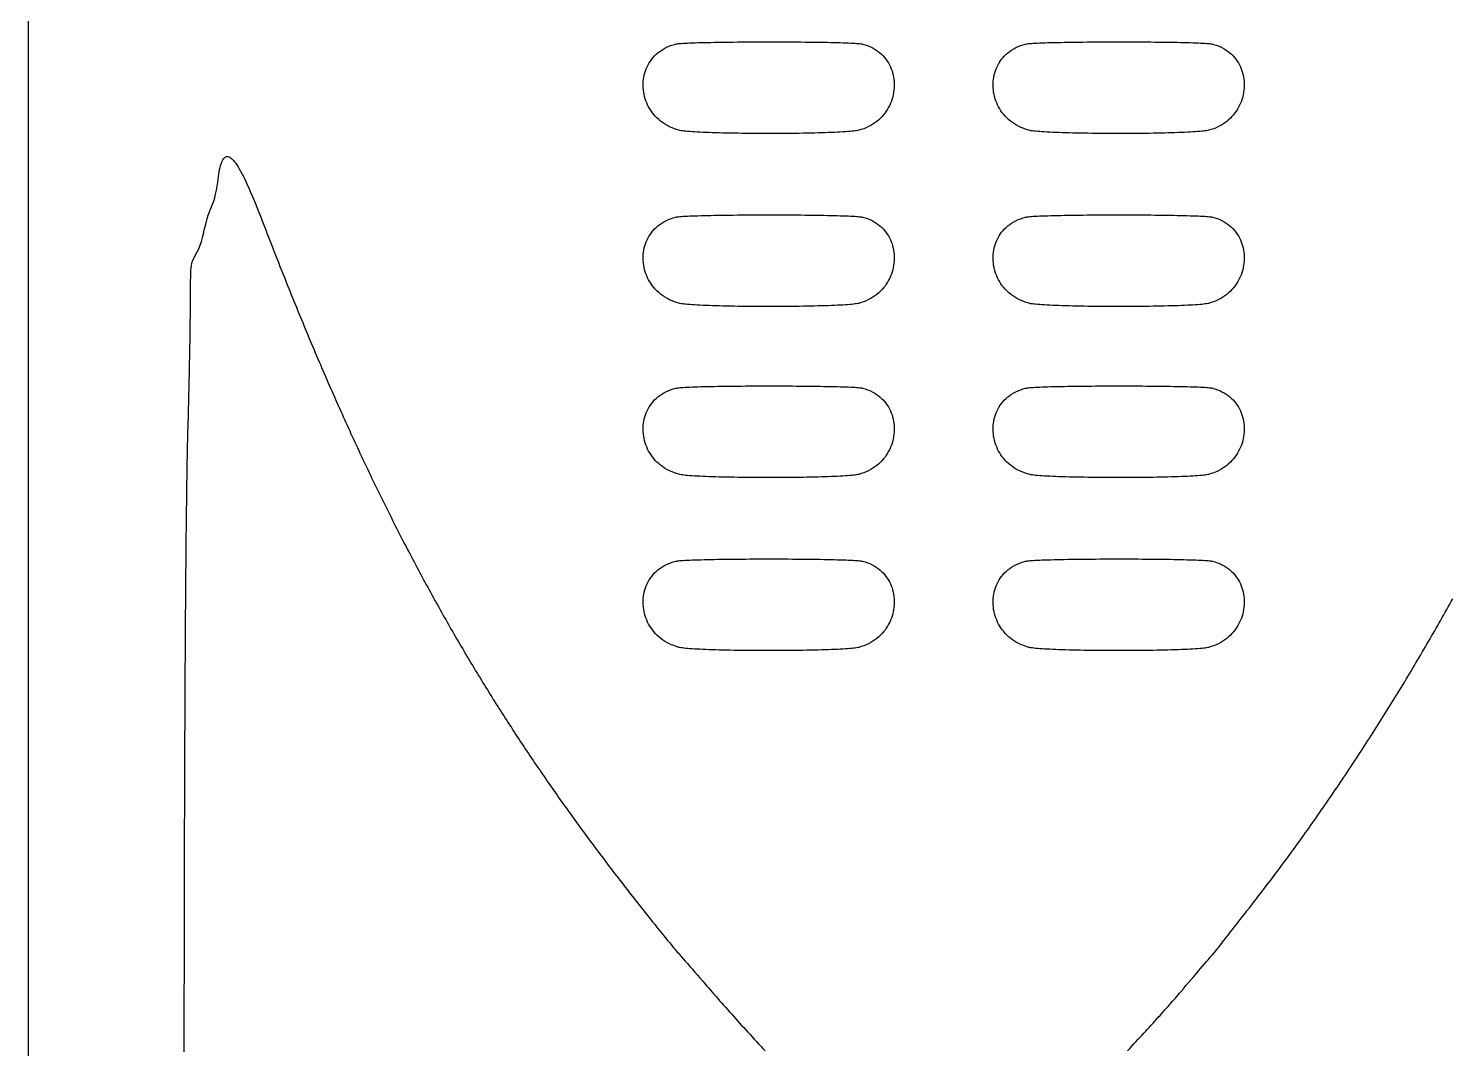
# Model space of a CAD drawing. Header units: millimetres. Extents: x 0 to 300, y 0 to 300.
# Drawn here: x 0 to 71.6, y 51.3 to 102.6 of the extents above; entities that cross this region are included whole.
import ezdxf

# ---------------------------------------------------------------- set-up
doc = ezdxf.new("R2010")
doc.units = ezdxf.units.MM
doc.layers.add('DIS_KONTUR', color=1, linetype='Continuous')
doc.layers.add('IC_DELIKLER', color=5, linetype='Continuous')

msp = doc.modelspace()

# ---------------------------------------------------------------- linework, layer by layer
at = {"layer": 'DIS_KONTUR'}
msp.add_lwpolyline([(0, 300), (300, 300), (300, 0), (0, 0)], close=True, dxfattribs=at)
at = {"layer": 'IC_DELIKLER'}
for points in [[(32.715, 97.457), (32.581, 97.497), (32.453, 97.542), (32.329, 97.592), (32.211, 97.648), (32.098, 97.708), (31.99, 97.773), (31.887, 97.843), (31.789, 97.916), (31.696, 97.994), (31.608, 98.075), (31.526, 98.16), (31.449, 98.248), (31.377, 98.339), (31.31, 98.433), (31.248, 98.53), (31.191, 98.629), (31.14, 98.73), (31.094, 98.833), (31.053, 98.938), (31.017, 99.044), (30.987, 99.151), (30.961, 99.259), (30.941, 99.368), (30.927, 99.478), (30.917, 99.588), (30.913, 99.698), (30.914, 99.807), (30.921, 99.917), (30.932, 100.025), (30.949, 100.133), (30.972, 100.24), (30.999, 100.345), (31.032, 100.449), (31.071, 100.551), (31.114, 100.651), (31.164, 100.749), (31.218, 100.844), (31.278, 100.937), (31.343, 101.026), (31.414, 101.113), (31.49, 101.196), (31.571, 101.275), (31.658, 101.351), (31.751, 101.422), (31.848, 101.49), (31.952, 101.552), (32.06, 101.61), (32.175, 101.663), (32.294, 101.711), (32.419, 101.753), (32.55, 101.79), (32.586, 101.797), (32.633, 101.804), (32.691, 101.811), (32.761, 101.817), (32.842, 101.824), (32.932, 101.83), (33.033, 101.835), (33.143, 101.841), (33.262, 101.846), (33.39, 101.851), (33.525, 101.856), (33.669, 101.861), (33.82, 101.865), (33.979, 101.869), (34.144, 101.873), (34.315, 101.877), (34.492, 101.88), (34.674, 101.884), (34.861, 101.887), (35.053, 101.889), (35.249, 101.892), (35.449, 101.894), (35.653, 101.896), (35.859, 101.898), (36.068, 101.899), (36.28, 101.9), (36.493, 101.901), (36.707, 101.902), (36.923, 101.903), (37.139, 101.903), (37.355, 101.903), (37.571, 101.903), (37.787, 101.902), (38.001, 101.902), (38.215, 101.901), (38.426, 101.899), (38.635, 101.898), (38.841, 101.896), (39.045, 101.894), (39.245, 101.892), (39.441, 101.89), (39.633, 101.887), (39.82, 101.884), (40.003, 101.881), (40.18, 101.878), (40.351, 101.874), (40.516, 101.871), (40.674, 101.866), (40.825, 101.862), (40.969, 101.858), (41.105, 101.853), (41.232, 101.848), (41.351, 101.842), (41.461, 101.837), (41.562, 101.831), (41.652, 101.825), (41.733, 101.819), (41.802, 101.812), (41.861, 101.805), (41.908, 101.798), (41.944, 101.791), (42.072, 101.755), (42.195, 101.713), (42.313, 101.666), (42.425, 101.613), (42.532, 101.555), (42.633, 101.492), (42.729, 101.425), (42.82, 101.353), (42.905, 101.277), (42.985, 101.197), (43.059, 101.114), (43.128, 101.027), (43.192, 100.937), (43.25, 100.843), (43.303, 100.748), (43.351, 100.649), (43.393, 100.548), (43.431, 100.446), (43.462, 100.341), (43.489, 100.235), (43.51, 100.127), (43.526, 100.019), (43.537, 99.909), (43.543, 99.799), (43.543, 99.689), (43.538, 99.578), (43.528, 99.468), (43.513, 99.357), (43.493, 99.248), (43.467, 99.139), (43.436, 99.031), (43.4, 98.925), (43.359, 98.82), (43.313, 98.716), (43.262, 98.615), (43.206, 98.516), (43.144, 98.419), (43.078, 98.325), (43.006, 98.234), (42.929, 98.146), (42.847, 98.062), (42.761, 97.981), (42.669, 97.904), (42.572, 97.831), (42.47, 97.762), (42.363, 97.698), (42.251, 97.639), (42.134, 97.584), (42.013, 97.535), (41.886, 97.492), (41.754, 97.454), (41.706, 97.443), (41.646, 97.433), (41.576, 97.423), (41.497, 97.413), (41.407, 97.404), (41.308, 97.395), (41.2, 97.386), (41.083, 97.378), (40.958, 97.37), (40.826, 97.362), (40.686, 97.355), (40.538, 97.349), (40.385, 97.342), (40.225, 97.336), (40.058, 97.331), (39.887, 97.325), (39.71, 97.321), (39.529, 97.316), (39.343, 97.312), (39.153, 97.308), (38.959, 97.305), (38.763, 97.302), (38.563, 97.3), (38.361, 97.297), (38.157, 97.296), (37.951, 97.294), (37.744, 97.293), (37.536, 97.292), (37.327, 97.292), (37.119, 97.292), (36.91, 97.293), (36.702, 97.293), (36.495, 97.295), (36.29, 97.296), (36.086, 97.298), (35.884, 97.3), (35.685, 97.303), (35.489, 97.306), (35.296, 97.31), (35.106, 97.313), (34.921, 97.318), (34.74, 97.322), (34.564, 97.327), (34.393, 97.333), (34.228, 97.338), (34.069, 97.344), (33.916, 97.351), (33.769, 97.358), (33.63, 97.365), (33.499, 97.372), (33.375, 97.38), (33.259, 97.389), (33.153, 97.397), (33.055, 97.406), (32.966, 97.416), (32.888, 97.426), (32.819, 97.436), (32.761, 97.446), (32.715, 97.457)], [(50.315, 97.457), (50.181, 97.497), (50.053, 97.542), (49.929, 97.592), (49.811, 97.648), (49.698, 97.708), (49.59, 97.773), (49.487, 97.843), (49.389, 97.916), (49.296, 97.994), (49.208, 98.075), (49.126, 98.16), (49.049, 98.248), (48.977, 98.339), (48.91, 98.433), (48.848, 98.53), (48.791, 98.629), (48.74, 98.73), (48.694, 98.833), (48.653, 98.938), (48.617, 99.044), (48.587, 99.151), (48.561, 99.259), (48.541, 99.368), (48.527, 99.478), (48.517, 99.588), (48.513, 99.698), (48.514, 99.807), (48.521, 99.917), (48.532, 100.025), (48.549, 100.133), (48.572, 100.24), (48.599, 100.345), (48.632, 100.449), (48.671, 100.551), (48.714, 100.651), (48.764, 100.749), (48.818, 100.844), (48.878, 100.937), (48.943, 101.026), (49.014, 101.113), (49.09, 101.196), (49.171, 101.275), (49.258, 101.351), (49.351, 101.422), (49.448, 101.49), (49.552, 101.552), (49.66, 101.61), (49.775, 101.663), (49.894, 101.711), (50.019, 101.753), (50.15, 101.79), (50.186, 101.797), (50.233, 101.804), (50.291, 101.811), (50.361, 101.817), (50.442, 101.824), (50.532, 101.83), (50.633, 101.835), (50.743, 101.841), (50.862, 101.846), (50.99, 101.851), (51.125, 101.856), (51.269, 101.861), (51.42, 101.865), (51.579, 101.869), (51.744, 101.873), (51.915, 101.877), (52.092, 101.88), (52.274, 101.884), (52.461, 101.887), (52.653, 101.889), (52.849, 101.892), (53.049, 101.894), (53.253, 101.896), (53.459, 101.898), (53.668, 101.899), (53.88, 101.9), (54.093, 101.901), (54.307, 101.902), (54.523, 101.903), (54.739, 101.903), (54.955, 101.903), (55.171, 101.903), (55.387, 101.902), (55.601, 101.902), (55.815, 101.901), (56.026, 101.899), (56.235, 101.898), (56.441, 101.896), (56.645, 101.894), (56.845, 101.892), (57.041, 101.89), (57.233, 101.887), (57.42, 101.884), (57.603, 101.881), (57.78, 101.878), (57.951, 101.874), (58.116, 101.871), (58.274, 101.866), (58.425, 101.862), (58.569, 101.858), (58.705, 101.853), (58.832, 101.848), (58.951, 101.842), (59.061, 101.837), (59.162, 101.831), (59.252, 101.825), (59.333, 101.819), (59.402, 101.812), (59.461, 101.805), (59.508, 101.798), (59.544, 101.791), (59.672, 101.755), (59.795, 101.713), (59.913, 101.666), (60.025, 101.613), (60.132, 101.555), (60.233, 101.492), (60.329, 101.425), (60.42, 101.353), (60.505, 101.277), (60.585, 101.197), (60.659, 101.114), (60.728, 101.027), (60.792, 100.937), (60.85, 100.843), (60.903, 100.748), (60.951, 100.649), (60.993, 100.548), (61.031, 100.446), (61.062, 100.341), (61.089, 100.235), (61.11, 100.127), (61.126, 100.019), (61.137, 99.909), (61.143, 99.799), (61.143, 99.689), (61.138, 99.578), (61.128, 99.468), (61.113, 99.357), (61.093, 99.248), (61.067, 99.139), (61.036, 99.031), (61, 98.925), (60.959, 98.82), (60.913, 98.716), (60.862, 98.615), (60.806, 98.516), (60.744, 98.419), (60.678, 98.325), (60.606, 98.234), (60.529, 98.146), (60.447, 98.062), (60.361, 97.981), (60.269, 97.904), (60.172, 97.831), (60.07, 97.762), (59.963, 97.698), (59.851, 97.639), (59.734, 97.584), (59.613, 97.535), (59.486, 97.492), (59.354, 97.454), (59.306, 97.443), (59.246, 97.433), (59.176, 97.423), (59.097, 97.413), (59.007, 97.404), (58.908, 97.395), (58.8, 97.386), (58.683, 97.378), (58.558, 97.37), (58.426, 97.362), (58.286, 97.355), (58.138, 97.349), (57.985, 97.342), (57.825, 97.336), (57.658, 97.331), (57.487, 97.325), (57.31, 97.321), (57.129, 97.316), (56.943, 97.312), (56.753, 97.308), (56.559, 97.305), (56.363, 97.302), (56.163, 97.3), (55.961, 97.297), (55.757, 97.296), (55.551, 97.294), (55.344, 97.293), (55.136, 97.292), (54.927, 97.292), (54.719, 97.292), (54.51, 97.293), (54.302, 97.293), (54.095, 97.295), (53.89, 97.296), (53.686, 97.298), (53.484, 97.3), (53.285, 97.303), (53.089, 97.306), (52.896, 97.31), (52.706, 97.313), (52.521, 97.318), (52.34, 97.322), (52.164, 97.327), (51.993, 97.333), (51.828, 97.338), (51.669, 97.344), (51.516, 97.351), (51.369, 97.358), (51.23, 97.365), (51.099, 97.372), (50.975, 97.38), (50.859, 97.389), (50.753, 97.397), (50.655, 97.406), (50.566, 97.416), (50.488, 97.426), (50.419, 97.436), (50.361, 97.446), (50.315, 97.457)], [(32.715, 88.757), (32.581, 88.797), (32.453, 88.842), (32.329, 88.892), (32.211, 88.948), (32.098, 89.008), (31.99, 89.073), (31.887, 89.143), (31.789, 89.216), (31.696, 89.294), (31.608, 89.375), (31.526, 89.46), (31.449, 89.548), (31.377, 89.639), (31.31, 89.733), (31.248, 89.83), (31.191, 89.929), (31.14, 90.03), (31.094, 90.133), (31.053, 90.238), (31.017, 90.344), (30.987, 90.451), (30.961, 90.559), (30.941, 90.668), (30.927, 90.778), (30.917, 90.888), (30.913, 90.998), (30.914, 91.107), (30.921, 91.217), (30.932, 91.325), (30.949, 91.433), (30.972, 91.54), (30.999, 91.645), (31.032, 91.749), (31.071, 91.851), (31.114, 91.951), (31.164, 92.049), (31.218, 92.144), (31.278, 92.237), (31.343, 92.326), (31.414, 92.413), (31.49, 92.496), (31.571, 92.575), (31.658, 92.651), (31.751, 92.722), (31.848, 92.79), (31.952, 92.852), (32.06, 92.91), (32.175, 92.963), (32.294, 93.011), (32.419, 93.053), (32.55, 93.09), (32.586, 93.097), (32.633, 93.104), (32.691, 93.111), (32.761, 93.117), (32.842, 93.124), (32.932, 93.13), (33.033, 93.135), (33.143, 93.141), (33.262, 93.146), (33.39, 93.151), (33.525, 93.156), (33.669, 93.161), (33.82, 93.165), (33.979, 93.169), (34.144, 93.173), (34.315, 93.177), (34.492, 93.18), (34.674, 93.184), (34.861, 93.187), (35.053, 93.189), (35.249, 93.192), (35.449, 93.194), (35.653, 93.196), (35.859, 93.198), (36.068, 93.199), (36.28, 93.2), (36.493, 93.201), (36.707, 93.202), (36.923, 93.203), (37.139, 93.203), (37.355, 93.203), (37.571, 93.203), (37.787, 93.202), (38.001, 93.202), (38.215, 93.201), (38.426, 93.199), (38.635, 93.198), (38.841, 93.196), (39.045, 93.194), (39.245, 93.192), (39.441, 93.19), (39.633, 93.187), (39.82, 93.184), (40.003, 93.181), (40.18, 93.178), (40.351, 93.174), (40.516, 93.171), (40.674, 93.166), (40.825, 93.162), (40.969, 93.158), (41.105, 93.153), (41.232, 93.148), (41.351, 93.142), (41.461, 93.137), (41.562, 93.131), (41.652, 93.125), (41.733, 93.119), (41.802, 93.112), (41.861, 93.105), (41.908, 93.098), (41.944, 93.091), (42.072, 93.055), (42.195, 93.013), (42.313, 92.966), (42.425, 92.913), (42.532, 92.855), (42.633, 92.792), (42.729, 92.725), (42.82, 92.653), (42.905, 92.577), (42.985, 92.497), (43.059, 92.414), (43.128, 92.327), (43.192, 92.237), (43.25, 92.143), (43.303, 92.048), (43.351, 91.949), (43.393, 91.848), (43.431, 91.746), (43.462, 91.641), (43.489, 91.535), (43.51, 91.427), (43.526, 91.319), (43.537, 91.209), (43.543, 91.099), (43.543, 90.989), (43.538, 90.878), (43.528, 90.768), (43.513, 90.657), (43.493, 90.548), (43.467, 90.439), (43.436, 90.331), (43.4, 90.225), (43.359, 90.12), (43.313, 90.016), (43.262, 89.915), (43.206, 89.816), (43.144, 89.719), (43.078, 89.625), (43.006, 89.534), (42.929, 89.446), (42.847, 89.362), (42.761, 89.281), (42.669, 89.204), (42.572, 89.131), (42.47, 89.062), (42.363, 88.998), (42.251, 88.939), (42.134, 88.884), (42.013, 88.835), (41.886, 88.792), (41.754, 88.754), (41.706, 88.743), (41.646, 88.733), (41.576, 88.723), (41.497, 88.713), (41.407, 88.704), (41.308, 88.695), (41.2, 88.686), (41.083, 88.678), (40.958, 88.67), (40.826, 88.662), (40.686, 88.655), (40.538, 88.649), (40.385, 88.642), (40.225, 88.636), (40.058, 88.631), (39.887, 88.625), (39.71, 88.621), (39.529, 88.616), (39.343, 88.612), (39.153, 88.608), (38.959, 88.605), (38.763, 88.602), (38.563, 88.6), (38.361, 88.597), (38.157, 88.596), (37.951, 88.594), (37.744, 88.593), (37.536, 88.592), (37.327, 88.592), (37.119, 88.592), (36.91, 88.593), (36.702, 88.593), (36.495, 88.595), (36.29, 88.596), (36.086, 88.598), (35.884, 88.6), (35.685, 88.603), (35.489, 88.606), (35.296, 88.61), (35.106, 88.613), (34.921, 88.618), (34.74, 88.622), (34.564, 88.627), (34.393, 88.633), (34.228, 88.638), (34.069, 88.644), (33.916, 88.651), (33.769, 88.658), (33.63, 88.665), (33.499, 88.672), (33.375, 88.68), (33.259, 88.689), (33.153, 88.697), (33.055, 88.706), (32.966, 88.716), (32.888, 88.726), (32.819, 88.736), (32.761, 88.746), (32.715, 88.757)], [(50.315, 88.757), (50.181, 88.797), (50.053, 88.842), (49.929, 88.892), (49.811, 88.948), (49.698, 89.008), (49.59, 89.073), (49.487, 89.143), (49.389, 89.216), (49.296, 89.294), (49.208, 89.375), (49.126, 89.46), (49.049, 89.548), (48.977, 89.639), (48.91, 89.733), (48.848, 89.83), (48.791, 89.929), (48.74, 90.03), (48.694, 90.133), (48.653, 90.238), (48.617, 90.344), (48.587, 90.451), (48.561, 90.559), (48.541, 90.668), (48.527, 90.778), (48.517, 90.888), (48.513, 90.998), (48.514, 91.107), (48.521, 91.217), (48.532, 91.325), (48.549, 91.433), (48.572, 91.54), (48.599, 91.645), (48.632, 91.749), (48.671, 91.851), (48.714, 91.951), (48.764, 92.049), (48.818, 92.144), (48.878, 92.237), (48.943, 92.326), (49.014, 92.413), (49.09, 92.496), (49.171, 92.575), (49.258, 92.651), (49.351, 92.722), (49.448, 92.79), (49.552, 92.852), (49.66, 92.91), (49.775, 92.963), (49.894, 93.011), (50.019, 93.053), (50.15, 93.09), (50.186, 93.097), (50.233, 93.104), (50.291, 93.111), (50.361, 93.117), (50.442, 93.124), (50.532, 93.13), (50.633, 93.135), (50.743, 93.141), (50.862, 93.146), (50.99, 93.151), (51.125, 93.156), (51.269, 93.161), (51.42, 93.165), (51.579, 93.169), (51.744, 93.173), (51.915, 93.177), (52.092, 93.18), (52.274, 93.184), (52.461, 93.187), (52.653, 93.189), (52.849, 93.192), (53.049, 93.194), (53.253, 93.196), (53.459, 93.198), (53.668, 93.199), (53.88, 93.2), (54.093, 93.201), (54.307, 93.202), (54.523, 93.203), (54.739, 93.203), (54.955, 93.203), (55.171, 93.203), (55.387, 93.202), (55.601, 93.202), (55.815, 93.201), (56.026, 93.199), (56.235, 93.198), (56.441, 93.196), (56.645, 93.194), (56.845, 93.192), (57.041, 93.19), (57.233, 93.187), (57.42, 93.184), (57.603, 93.181), (57.78, 93.178), (57.951, 93.174), (58.116, 93.171), (58.274, 93.166), (58.425, 93.162), (58.569, 93.158), (58.705, 93.153), (58.832, 93.148), (58.951, 93.142), (59.061, 93.137), (59.162, 93.131), (59.252, 93.125), (59.333, 93.119), (59.402, 93.112), (59.461, 93.105), (59.508, 93.098), (59.544, 93.091), (59.672, 93.055), (59.795, 93.013), (59.913, 92.966), (60.025, 92.913), (60.132, 92.855), (60.233, 92.792), (60.329, 92.725), (60.42, 92.653), (60.505, 92.577), (60.585, 92.497), (60.659, 92.414), (60.728, 92.327), (60.792, 92.237), (60.85, 92.143), (60.903, 92.048), (60.951, 91.949), (60.993, 91.848), (61.031, 91.746), (61.062, 91.641), (61.089, 91.535), (61.11, 91.427), (61.126, 91.319), (61.137, 91.209), (61.143, 91.099), (61.143, 90.989), (61.138, 90.878), (61.128, 90.768), (61.113, 90.657), (61.093, 90.548), (61.067, 90.439), (61.036, 90.331), (61, 90.225), (60.959, 90.12), (60.913, 90.016), (60.862, 89.915), (60.806, 89.816), (60.744, 89.719), (60.678, 89.625), (60.606, 89.534), (60.529, 89.446), (60.447, 89.362), (60.361, 89.281), (60.269, 89.204), (60.172, 89.131), (60.07, 89.062), (59.963, 88.998), (59.851, 88.939), (59.734, 88.884), (59.613, 88.835), (59.486, 88.792), (59.354, 88.754), (59.306, 88.743), (59.246, 88.733), (59.176, 88.723), (59.097, 88.713), (59.007, 88.704), (58.908, 88.695), (58.8, 88.686), (58.683, 88.678), (58.558, 88.67), (58.426, 88.662), (58.286, 88.655), (58.138, 88.649), (57.985, 88.642), (57.825, 88.636), (57.658, 88.631), (57.487, 88.625), (57.31, 88.621), (57.129, 88.616), (56.943, 88.612), (56.753, 88.608), (56.559, 88.605), (56.363, 88.602), (56.163, 88.6), (55.961, 88.597), (55.757, 88.596), (55.551, 88.594), (55.344, 88.593), (55.136, 88.592), (54.927, 88.592), (54.719, 88.592), (54.51, 88.593), (54.302, 88.593), (54.095, 88.595), (53.89, 88.596), (53.686, 88.598), (53.484, 88.6), (53.285, 88.603), (53.089, 88.606), (52.896, 88.61), (52.706, 88.613), (52.521, 88.618), (52.34, 88.622), (52.164, 88.627), (51.993, 88.633), (51.828, 88.638), (51.669, 88.644), (51.516, 88.651), (51.369, 88.658), (51.23, 88.665), (51.099, 88.672), (50.975, 88.68), (50.859, 88.689), (50.753, 88.697), (50.655, 88.706), (50.566, 88.716), (50.488, 88.726), (50.419, 88.736), (50.361, 88.746), (50.315, 88.757)], [(32.715, 80.157), (32.581, 80.197), (32.453, 80.242), (32.329, 80.292), (32.211, 80.348), (32.098, 80.408), (31.99, 80.473), (31.887, 80.543), (31.789, 80.616), (31.696, 80.694), (31.608, 80.775), (31.526, 80.86), (31.449, 80.948), (31.377, 81.039), (31.31, 81.133), (31.248, 81.23), (31.191, 81.329), (31.14, 81.43), (31.094, 81.533), (31.053, 81.638), (31.017, 81.744), (30.987, 81.851), (30.961, 81.959), (30.941, 82.068), (30.927, 82.178), (30.917, 82.288), (30.913, 82.398), (30.914, 82.507), (30.921, 82.617), (30.932, 82.725), (30.949, 82.833), (30.972, 82.94), (30.999, 83.045), (31.032, 83.149), (31.071, 83.251), (31.114, 83.351), (31.164, 83.449), (31.218, 83.544), (31.278, 83.637), (31.343, 83.726), (31.414, 83.813), (31.49, 83.896), (31.571, 83.975), (31.658, 84.051), (31.751, 84.122), (31.848, 84.19), (31.952, 84.252), (32.06, 84.31), (32.175, 84.363), (32.294, 84.411), (32.419, 84.453), (32.55, 84.49), (32.586, 84.497), (32.633, 84.504), (32.691, 84.511), (32.761, 84.517), (32.842, 84.524), (32.932, 84.53), (33.033, 84.535), (33.143, 84.541), (33.262, 84.546), (33.39, 84.551), (33.525, 84.556), (33.669, 84.561), (33.82, 84.565), (33.979, 84.569), (34.144, 84.573), (34.315, 84.577), (34.492, 84.58), (34.674, 84.584), (34.861, 84.587), (35.053, 84.589), (35.249, 84.592), (35.449, 84.594), (35.653, 84.596), (35.859, 84.598), (36.068, 84.599), (36.28, 84.6), (36.493, 84.601), (36.707, 84.602), (36.923, 84.603), (37.139, 84.603), (37.355, 84.603), (37.571, 84.603), (37.787, 84.602), (38.001, 84.602), (38.215, 84.601), (38.426, 84.599), (38.635, 84.598), (38.841, 84.596), (39.045, 84.594), (39.245, 84.592), (39.441, 84.59), (39.633, 84.587), (39.82, 84.584), (40.003, 84.581), (40.18, 84.578), (40.351, 84.574), (40.516, 84.571), (40.674, 84.566), (40.825, 84.562), (40.969, 84.558), (41.105, 84.553), (41.232, 84.548), (41.351, 84.542), (41.461, 84.537), (41.562, 84.531), (41.652, 84.525), (41.733, 84.519), (41.802, 84.512), (41.861, 84.505), (41.908, 84.498), (41.944, 84.491), (42.072, 84.455), (42.195, 84.413), (42.313, 84.366), (42.425, 84.313), (42.532, 84.255), (42.633, 84.192), (42.729, 84.125), (42.82, 84.053), (42.905, 83.977), (42.985, 83.897), (43.059, 83.814), (43.128, 83.727), (43.192, 83.637), (43.25, 83.543), (43.303, 83.448), (43.351, 83.349), (43.393, 83.248), (43.431, 83.146), (43.462, 83.041), (43.489, 82.935), (43.51, 82.827), (43.526, 82.719), (43.537, 82.609), (43.543, 82.499), (43.543, 82.389), (43.538, 82.278), (43.528, 82.168), (43.513, 82.057), (43.493, 81.948), (43.467, 81.839), (43.436, 81.731), (43.4, 81.625), (43.359, 81.52), (43.313, 81.416), (43.262, 81.315), (43.206, 81.216), (43.144, 81.119), (43.078, 81.025), (43.006, 80.934), (42.929, 80.846), (42.847, 80.762), (42.761, 80.681), (42.669, 80.604), (42.572, 80.531), (42.47, 80.462), (42.363, 80.398), (42.251, 80.339), (42.134, 80.284), (42.013, 80.235), (41.886, 80.192), (41.754, 80.154), (41.706, 80.143), (41.646, 80.133), (41.576, 80.123), (41.497, 80.113), (41.407, 80.104), (41.308, 80.095), (41.2, 80.086), (41.083, 80.078), (40.958, 80.07), (40.826, 80.062), (40.686, 80.055), (40.538, 80.049), (40.385, 80.042), (40.225, 80.036), (40.058, 80.031), (39.887, 80.025), (39.71, 80.021), (39.529, 80.016), (39.343, 80.012), (39.153, 80.008), (38.959, 80.005), (38.763, 80.002), (38.563, 80), (38.361, 79.997), (38.157, 79.996), (37.951, 79.994), (37.744, 79.993), (37.536, 79.992), (37.327, 79.992), (37.119, 79.992), (36.91, 79.993), (36.702, 79.993), (36.495, 79.995), (36.29, 79.996), (36.086, 79.998), (35.884, 80), (35.685, 80.003), (35.489, 80.006), (35.296, 80.01), (35.106, 80.013), (34.921, 80.018), (34.74, 80.022), (34.564, 80.027), (34.393, 80.033), (34.228, 80.038), (34.069, 80.044), (33.916, 80.051), (33.769, 80.058), (33.63, 80.065), (33.499, 80.072), (33.375, 80.08), (33.259, 80.089), (33.153, 80.097), (33.055, 80.106), (32.966, 80.116), (32.888, 80.126), (32.819, 80.136), (32.761, 80.146), (32.715, 80.157)], [(50.315, 80.157), (50.181, 80.197), (50.053, 80.242), (49.929, 80.292), (49.811, 80.348), (49.698, 80.408), (49.59, 80.473), (49.487, 80.543), (49.389, 80.616), (49.296, 80.694), (49.208, 80.775), (49.126, 80.86), (49.049, 80.948), (48.977, 81.039), (48.91, 81.133), (48.848, 81.23), (48.791, 81.329), (48.74, 81.43), (48.694, 81.533), (48.653, 81.638), (48.617, 81.744), (48.587, 81.851), (48.561, 81.959), (48.541, 82.068), (48.527, 82.178), (48.517, 82.288), (48.513, 82.398), (48.514, 82.507), (48.521, 82.617), (48.532, 82.725), (48.549, 82.833), (48.572, 82.94), (48.599, 83.045), (48.632, 83.149), (48.671, 83.251), (48.714, 83.351), (48.764, 83.449), (48.818, 83.544), (48.878, 83.637), (48.943, 83.726), (49.014, 83.813), (49.09, 83.896), (49.171, 83.975), (49.258, 84.051), (49.351, 84.122), (49.448, 84.19), (49.552, 84.252), (49.66, 84.31), (49.775, 84.363), (49.894, 84.411), (50.019, 84.453), (50.15, 84.49), (50.186, 84.497), (50.233, 84.504), (50.291, 84.511), (50.361, 84.517), (50.442, 84.524), (50.532, 84.53), (50.633, 84.535), (50.743, 84.541), (50.862, 84.546), (50.99, 84.551), (51.125, 84.556), (51.269, 84.561), (51.42, 84.565), (51.579, 84.569), (51.744, 84.573), (51.915, 84.577), (52.092, 84.58), (52.274, 84.584), (52.461, 84.587), (52.653, 84.589), (52.849, 84.592), (53.049, 84.594), (53.253, 84.596), (53.459, 84.598), (53.668, 84.599), (53.88, 84.6), (54.093, 84.601), (54.307, 84.602), (54.523, 84.603), (54.739, 84.603), (54.955, 84.603), (55.171, 84.603), (55.387, 84.602), (55.601, 84.602), (55.815, 84.601), (56.026, 84.599), (56.235, 84.598), (56.441, 84.596), (56.645, 84.594), (56.845, 84.592), (57.041, 84.59), (57.233, 84.587), (57.42, 84.584), (57.603, 84.581), (57.78, 84.578), (57.951, 84.574), (58.116, 84.571), (58.274, 84.566), (58.425, 84.562), (58.569, 84.558), (58.705, 84.553), (58.832, 84.548), (58.951, 84.542), (59.061, 84.537), (59.162, 84.531), (59.252, 84.525), (59.333, 84.519), (59.402, 84.512), (59.461, 84.505), (59.508, 84.498), (59.544, 84.491), (59.672, 84.455), (59.795, 84.413), (59.913, 84.366), (60.025, 84.313), (60.132, 84.255), (60.233, 84.192), (60.329, 84.125), (60.42, 84.053), (60.505, 83.977), (60.585, 83.897), (60.659, 83.814), (60.728, 83.727), (60.792, 83.637), (60.85, 83.543), (60.903, 83.448), (60.951, 83.349), (60.993, 83.248), (61.031, 83.146), (61.062, 83.041), (61.089, 82.935), (61.11, 82.827), (61.126, 82.719), (61.137, 82.609), (61.143, 82.499), (61.143, 82.389), (61.138, 82.278), (61.128, 82.168), (61.113, 82.057), (61.093, 81.948), (61.067, 81.839), (61.036, 81.731), (61, 81.625), (60.959, 81.52), (60.913, 81.416), (60.862, 81.315), (60.806, 81.216), (60.744, 81.119), (60.678, 81.025), (60.606, 80.934), (60.529, 80.846), (60.447, 80.762), (60.361, 80.681), (60.269, 80.604), (60.172, 80.531), (60.07, 80.462), (59.963, 80.398), (59.851, 80.339), (59.734, 80.284), (59.613, 80.235), (59.486, 80.192), (59.354, 80.154), (59.306, 80.143), (59.246, 80.133), (59.176, 80.123), (59.097, 80.113), (59.007, 80.104), (58.908, 80.095), (58.8, 80.086), (58.683, 80.078), (58.558, 80.07), (58.426, 80.062), (58.286, 80.055), (58.138, 80.049), (57.985, 80.042), (57.825, 80.036), (57.658, 80.031), (57.487, 80.025), (57.31, 80.021), (57.129, 80.016), (56.943, 80.012), (56.753, 80.008), (56.559, 80.005), (56.363, 80.002), (56.163, 80), (55.961, 79.997), (55.757, 79.996), (55.551, 79.994), (55.344, 79.993), (55.136, 79.992), (54.927, 79.992), (54.719, 79.992), (54.51, 79.993), (54.302, 79.993), (54.095, 79.995), (53.89, 79.996), (53.686, 79.998), (53.484, 80), (53.285, 80.003), (53.089, 80.006), (52.896, 80.01), (52.706, 80.013), (52.521, 80.018), (52.34, 80.022), (52.164, 80.027), (51.993, 80.033), (51.828, 80.038), (51.669, 80.044), (51.516, 80.051), (51.369, 80.058), (51.23, 80.065), (51.099, 80.072), (50.975, 80.08), (50.859, 80.089), (50.753, 80.097), (50.655, 80.106), (50.566, 80.116), (50.488, 80.126), (50.419, 80.136), (50.361, 80.146), (50.315, 80.157)], [(32.715, 71.457), (32.581, 71.497), (32.453, 71.542), (32.329, 71.592), (32.211, 71.648), (32.098, 71.708), (31.99, 71.773), (31.887, 71.843), (31.789, 71.916), (31.696, 71.994), (31.608, 72.075), (31.526, 72.16), (31.449, 72.248), (31.377, 72.339), (31.31, 72.433), (31.248, 72.53), (31.191, 72.629), (31.14, 72.73), (31.094, 72.833), (31.053, 72.938), (31.017, 73.044), (30.987, 73.151), (30.961, 73.259), (30.941, 73.368), (30.927, 73.478), (30.917, 73.588), (30.913, 73.698), (30.914, 73.807), (30.921, 73.917), (30.932, 74.025), (30.949, 74.133), (30.972, 74.24), (30.999, 74.345), (31.032, 74.449), (31.071, 74.551), (31.114, 74.651), (31.164, 74.749), (31.218, 74.844), (31.278, 74.937), (31.343, 75.026), (31.414, 75.113), (31.49, 75.196), (31.571, 75.275), (31.658, 75.351), (31.751, 75.422), (31.848, 75.49), (31.952, 75.552), (32.06, 75.61), (32.175, 75.663), (32.294, 75.711), (32.419, 75.753), (32.55, 75.79), (32.586, 75.797), (32.633, 75.804), (32.691, 75.811), (32.761, 75.817), (32.842, 75.824), (32.932, 75.83), (33.033, 75.835), (33.143, 75.841), (33.262, 75.846), (33.39, 75.851), (33.525, 75.856), (33.669, 75.861), (33.82, 75.865), (33.979, 75.869), (34.144, 75.873), (34.315, 75.877), (34.492, 75.88), (34.674, 75.884), (34.861, 75.887), (35.053, 75.889), (35.249, 75.892), (35.449, 75.894), (35.653, 75.896), (35.859, 75.898), (36.068, 75.899), (36.28, 75.9), (36.493, 75.901), (36.707, 75.902), (36.923, 75.903), (37.139, 75.903), (37.355, 75.903), (37.571, 75.903), (37.787, 75.902), (38.001, 75.902), (38.215, 75.901), (38.426, 75.899), (38.635, 75.898), (38.841, 75.896), (39.045, 75.894), (39.245, 75.892), (39.441, 75.89), (39.633, 75.887), (39.82, 75.884), (40.003, 75.881), (40.18, 75.878), (40.351, 75.874), (40.516, 75.871), (40.674, 75.866), (40.825, 75.862), (40.969, 75.858), (41.105, 75.853), (41.232, 75.848), (41.351, 75.842), (41.461, 75.837), (41.562, 75.831), (41.652, 75.825), (41.733, 75.819), (41.802, 75.812), (41.861, 75.805), (41.908, 75.798), (41.944, 75.791), (42.072, 75.755), (42.195, 75.713), (42.313, 75.666), (42.425, 75.613), (42.532, 75.555), (42.633, 75.492), (42.729, 75.425), (42.82, 75.353), (42.905, 75.277), (42.985, 75.197), (43.059, 75.114), (43.128, 75.027), (43.192, 74.937), (43.25, 74.843), (43.303, 74.748), (43.351, 74.649), (43.393, 74.548), (43.431, 74.446), (43.462, 74.341), (43.489, 74.235), (43.51, 74.127), (43.526, 74.019), (43.537, 73.909), (43.543, 73.799), (43.543, 73.689), (43.538, 73.578), (43.528, 73.468), (43.513, 73.357), (43.493, 73.248), (43.467, 73.139), (43.436, 73.031), (43.4, 72.925), (43.359, 72.82), (43.313, 72.716), (43.262, 72.615), (43.206, 72.516), (43.144, 72.419), (43.078, 72.325), (43.006, 72.234), (42.929, 72.146), (42.847, 72.062), (42.761, 71.981), (42.669, 71.904), (42.572, 71.831), (42.47, 71.762), (42.363, 71.698), (42.251, 71.639), (42.134, 71.584), (42.013, 71.535), (41.886, 71.492), (41.754, 71.454), (41.706, 71.443), (41.646, 71.433), (41.576, 71.423), (41.497, 71.413), (41.407, 71.404), (41.308, 71.395), (41.2, 71.386), (41.083, 71.378), (40.958, 71.37), (40.826, 71.362), (40.686, 71.355), (40.538, 71.349), (40.385, 71.342), (40.225, 71.336), (40.058, 71.331), (39.887, 71.325), (39.71, 71.321), (39.529, 71.316), (39.343, 71.312), (39.153, 71.308), (38.959, 71.305), (38.763, 71.302), (38.563, 71.3), (38.361, 71.297), (38.157, 71.296), (37.951, 71.294), (37.744, 71.293), (37.536, 71.292), (37.327, 71.292), (37.119, 71.292), (36.91, 71.293), (36.702, 71.293), (36.495, 71.295), (36.29, 71.296), (36.086, 71.298), (35.884, 71.3), (35.685, 71.303), (35.489, 71.306), (35.296, 71.31), (35.106, 71.313), (34.921, 71.318), (34.74, 71.322), (34.564, 71.327), (34.393, 71.333), (34.228, 71.338), (34.069, 71.344), (33.916, 71.351), (33.769, 71.358), (33.63, 71.365), (33.499, 71.372), (33.375, 71.38), (33.259, 71.389), (33.153, 71.397), (33.055, 71.406), (32.966, 71.416), (32.888, 71.426), (32.819, 71.436), (32.761, 71.446), (32.715, 71.457)], [(50.315, 71.457), (50.181, 71.497), (50.053, 71.542), (49.929, 71.592), (49.811, 71.648), (49.698, 71.708), (49.59, 71.773), (49.487, 71.843), (49.389, 71.916), (49.296, 71.994), (49.208, 72.075), (49.126, 72.16), (49.049, 72.248), (48.977, 72.339), (48.91, 72.433), (48.848, 72.53), (48.791, 72.629), (48.74, 72.73), (48.694, 72.833), (48.653, 72.938), (48.617, 73.044), (48.587, 73.151), (48.561, 73.259), (48.541, 73.368), (48.527, 73.478), (48.517, 73.588), (48.513, 73.698), (48.514, 73.807), (48.521, 73.917), (48.532, 74.025), (48.549, 74.133), (48.572, 74.24), (48.599, 74.345), (48.632, 74.449), (48.671, 74.551), (48.714, 74.651), (48.764, 74.749), (48.818, 74.844), (48.878, 74.937), (48.943, 75.026), (49.014, 75.113), (49.09, 75.196), (49.171, 75.275), (49.258, 75.351), (49.351, 75.422), (49.448, 75.49), (49.552, 75.552), (49.66, 75.61), (49.775, 75.663), (49.894, 75.711), (50.019, 75.753), (50.15, 75.79), (50.186, 75.797), (50.233, 75.804), (50.291, 75.811), (50.361, 75.817), (50.442, 75.824), (50.532, 75.83), (50.633, 75.835), (50.743, 75.841), (50.862, 75.846), (50.99, 75.851), (51.125, 75.856), (51.269, 75.861), (51.42, 75.865), (51.579, 75.869), (51.744, 75.873), (51.915, 75.877), (52.092, 75.88), (52.274, 75.884), (52.461, 75.887), (52.653, 75.889), (52.849, 75.892), (53.049, 75.894), (53.253, 75.896), (53.459, 75.898), (53.668, 75.899), (53.88, 75.9), (54.093, 75.901), (54.307, 75.902), (54.523, 75.903), (54.739, 75.903), (54.955, 75.903), (55.171, 75.903), (55.387, 75.902), (55.601, 75.902), (55.815, 75.901), (56.026, 75.899), (56.235, 75.898), (56.441, 75.896), (56.645, 75.894), (56.845, 75.892), (57.041, 75.89), (57.233, 75.887), (57.42, 75.884), (57.603, 75.881), (57.78, 75.878), (57.951, 75.874), (58.116, 75.871), (58.274, 75.866), (58.425, 75.862), (58.569, 75.858), (58.705, 75.853), (58.832, 75.848), (58.951, 75.842), (59.061, 75.837), (59.162, 75.831), (59.252, 75.825), (59.333, 75.819), (59.402, 75.812), (59.461, 75.805), (59.508, 75.798), (59.544, 75.791), (59.672, 75.755), (59.795, 75.713), (59.913, 75.666), (60.025, 75.613), (60.132, 75.555), (60.233, 75.492), (60.329, 75.425), (60.42, 75.353), (60.505, 75.277), (60.585, 75.197), (60.659, 75.114), (60.728, 75.027), (60.792, 74.937), (60.85, 74.843), (60.903, 74.748), (60.951, 74.649), (60.993, 74.548), (61.031, 74.446), (61.062, 74.341), (61.089, 74.235), (61.11, 74.127), (61.126, 74.019), (61.137, 73.909), (61.143, 73.799), (61.143, 73.689), (61.138, 73.578), (61.128, 73.468), (61.113, 73.357), (61.093, 73.248), (61.067, 73.139), (61.036, 73.031), (61, 72.925), (60.959, 72.82), (60.913, 72.716), (60.862, 72.615), (60.806, 72.516), (60.744, 72.419), (60.678, 72.325), (60.606, 72.234), (60.529, 72.146), (60.447, 72.062), (60.361, 71.981), (60.269, 71.904), (60.172, 71.831), (60.07, 71.762), (59.963, 71.698), (59.851, 71.639), (59.734, 71.584), (59.613, 71.535), (59.486, 71.492), (59.354, 71.454), (59.306, 71.443), (59.246, 71.433), (59.176, 71.423), (59.097, 71.413), (59.007, 71.404), (58.908, 71.395), (58.8, 71.386), (58.683, 71.378), (58.558, 71.37), (58.426, 71.362), (58.286, 71.355), (58.138, 71.349), (57.985, 71.342), (57.825, 71.336), (57.658, 71.331), (57.487, 71.325), (57.31, 71.321), (57.129, 71.316), (56.943, 71.312), (56.753, 71.308), (56.559, 71.305), (56.363, 71.302), (56.163, 71.3), (55.961, 71.297), (55.757, 71.296), (55.551, 71.294), (55.344, 71.293), (55.136, 71.292), (54.927, 71.292), (54.719, 71.292), (54.51, 71.293), (54.302, 71.293), (54.095, 71.295), (53.89, 71.296), (53.686, 71.298), (53.484, 71.3), (53.285, 71.303), (53.089, 71.306), (52.896, 71.31), (52.706, 71.313), (52.521, 71.318), (52.34, 71.322), (52.164, 71.327), (51.993, 71.333), (51.828, 71.338), (51.669, 71.344), (51.516, 71.351), (51.369, 71.358), (51.23, 71.365), (51.099, 71.372), (50.975, 71.38), (50.859, 71.389), (50.753, 71.397), (50.655, 71.406), (50.566, 71.416), (50.488, 71.426), (50.419, 71.436), (50.361, 71.446), (50.315, 71.457)]]:
    msp.add_lwpolyline(points, close=True, dxfattribs=at)
for points in [[(7.836, 51.114), (7.836, 51.321), (7.836, 51.529), (7.836, 51.737), (7.836, 51.944), (7.836, 52.151), (7.837, 52.358), (7.837, 52.565), (7.837, 52.772), (7.837, 52.978), (7.837, 53.184), (7.837, 53.39), (7.838, 53.596), (7.838, 53.802), (7.838, 54.008), (7.838, 54.213), (7.838, 54.418), (7.839, 54.623), (7.839, 54.828), (7.839, 55.032), (7.839, 55.236), (7.84, 55.44), (7.84, 55.644), (7.84, 55.847), (7.841, 56.05), (7.841, 56.253), (7.841, 56.456), (7.841, 56.658), (7.842, 56.86), (7.842, 57.062), (7.842, 57.263), (7.843, 57.464), (7.843, 57.665), (7.843, 57.866), (7.844, 58.066), (7.844, 58.266), (7.845, 58.465), (7.845, 58.664), (7.845, 58.863), (7.846, 59.062), (7.846, 59.26), (7.847, 59.457), (7.847, 59.655), (7.848, 59.852), (7.848, 60.049), (7.848, 60.245), (7.849, 60.441), (7.849, 60.636), (7.85, 60.831), (7.85, 61.026), (7.851, 61.22), (7.851, 61.414), (7.852, 61.607), (7.852, 61.8), (7.853, 61.993), (7.853, 62.185), (7.854, 62.377), (7.855, 62.568), (7.855, 62.759), (7.856, 62.949), (7.856, 63.139), (7.857, 63.328), (7.857, 63.517), (7.858, 63.705), (7.859, 63.893), (7.859, 64.08), (7.86, 64.267), (7.861, 64.454), (7.861, 64.639), (7.862, 64.825), (7.863, 65.009), (7.863, 65.194), (7.864, 65.377), (7.865, 65.561), (7.865, 65.743), (7.866, 65.925), (7.867, 66.107), (7.867, 66.288), (7.868, 66.468), (7.869, 66.648), (7.87, 66.827), (7.87, 67.005), (7.871, 67.183), (7.872, 67.361), (7.873, 67.537), (7.873, 67.714), (7.874, 67.889), (7.875, 68.064), (7.876, 68.238), (7.877, 68.412), (7.878, 68.585), (7.878, 68.757), (7.879, 68.929), (7.88, 69.1), (7.881, 69.27), (7.882, 69.44), (7.883, 69.609), (7.884, 69.777), (7.885, 69.945), (7.885, 70.112), (7.886, 70.278), (7.887, 70.444), (7.888, 70.608), (7.889, 70.772), (7.89, 70.936), (7.891, 71.098), (7.892, 71.26), (7.893, 71.422), (7.894, 71.582), (7.895, 71.742), (7.896, 71.9), (7.897, 72.059), (7.898, 72.216), (7.899, 72.373), (7.9, 72.528), (7.901, 72.683), (7.902, 72.838), (7.903, 72.991), (7.904, 73.144), (7.905, 73.295), (7.906, 73.446), (7.908, 73.597), (7.909, 73.746), (7.91, 73.894), (7.911, 74.042), (7.912, 74.189), (7.913, 74.335), (7.914, 74.48), (7.916, 74.624), (7.917, 74.768), (7.918, 74.91), (7.919, 75.052), (7.92, 75.192), (7.921, 75.332), (7.923, 75.471), (7.924, 75.609), (7.925, 75.746), (7.926, 75.883), (7.928, 76.018), (7.929, 76.152), (7.93, 76.286), (7.931, 76.418), (7.933, 76.55), (7.934, 76.681), (7.935, 76.81), (7.937, 76.939), (7.938, 77.067), (7.939, 77.193), (7.941, 77.319), (7.942, 77.444), (7.943, 77.568), (7.945, 77.691), (7.946, 77.812), (7.947, 77.933), (7.949, 78.053), (7.95, 78.172), (7.951, 78.29), (7.953, 78.406), (7.954, 78.522), (7.956, 78.637), (7.957, 78.75), (7.959, 78.863), (7.96, 78.974), (7.962, 79.085), (7.963, 79.194), (7.965, 79.302), (7.966, 79.41), (7.968, 79.516), (7.969, 79.621), (7.971, 79.725), (7.972, 79.827), (7.974, 79.929), (7.975, 80.03), (7.977, 80.129), (7.978, 80.228), (7.98, 80.325), (7.981, 80.421), (7.983, 80.516), (7.985, 80.61), (7.986, 80.702), (7.988, 80.794), (7.989, 80.884), (7.991, 80.973), (7.993, 81.061), (7.994, 81.148), (7.996, 81.233), (7.998, 81.318), (7.999, 81.401), (8.001, 81.483), (8.003, 81.563), (8.005, 81.643), (8.006, 81.721), (8.008, 81.798), (8.01, 81.874), (8.011, 81.949), (8.013, 82.022), (8.015, 82.094), (8.017, 82.165), (8.019, 82.235), (8.02, 82.303), (8.022, 82.37), (8.024, 82.436), (8.026, 82.5), (8.031, 82.668), (8.035, 82.838), (8.04, 83.009), (8.045, 83.182), (8.049, 83.356), (8.054, 83.532), (8.058, 83.708), (8.063, 83.884), (8.067, 84.061), (8.071, 84.238), (8.075, 84.415), (8.079, 84.592), (8.083, 84.769), (8.087, 84.945), (8.091, 85.12), (8.095, 85.294), (8.099, 85.467), (8.102, 85.639), (8.106, 85.809), (8.109, 85.977), (8.112, 86.143), (8.115, 86.307), (8.118, 86.469), (8.121, 86.628), (8.124, 86.784), (8.126, 86.937), (8.129, 87.087), (8.131, 87.233), (8.133, 87.376), (8.135, 87.515), (8.137, 87.65), (8.139, 87.781), (8.14, 87.907), (8.141, 88.029), (8.143, 88.145), (8.144, 88.257), (8.144, 88.364), (8.145, 88.465), (8.146, 88.56), (8.146, 88.65), (8.147, 89.02), (8.148, 89.344), (8.15, 89.627), (8.153, 89.871), (8.157, 90.082), (8.164, 90.262), (8.172, 90.415), (8.184, 90.546), (8.199, 90.658), (8.217, 90.754), (8.239, 90.838), (8.266, 90.915), (8.298, 90.987), (8.335, 91.06), (8.377, 91.136), (8.425, 91.219), (8.492, 91.346), (8.561, 91.5), (8.629, 91.676), (8.694, 91.865), (8.753, 92.059), (8.804, 92.252), (8.844, 92.435), (8.883, 92.617), (8.929, 92.807), (8.982, 92.997), (9.038, 93.18), (9.096, 93.348), (9.153, 93.496), (9.207, 93.614), (9.262, 93.737), (9.316, 93.887), (9.367, 94.057), (9.414, 94.243), (9.455, 94.44), (9.49, 94.643), (9.517, 94.845), (9.534, 94.99), (9.552, 95.126), (9.572, 95.253), (9.593, 95.372), (9.615, 95.483), (9.639, 95.585), (9.664, 95.678), (9.69, 95.763), (9.717, 95.839), (9.746, 95.907), (9.777, 95.965), (9.809, 96.016), (9.842, 96.057), (9.877, 96.09), (9.913, 96.114), (9.951, 96.129), (9.991, 96.135), (10.032, 96.133), (10.075, 96.122), (10.119, 96.102), (10.166, 96.073), (10.214, 96.035), (10.263, 95.988), (10.315, 95.932), (10.368, 95.867), (10.423, 95.794), (10.48, 95.711), (10.539, 95.619), (10.6, 95.518), (10.662, 95.408), (10.727, 95.289), (10.794, 95.16), (10.862, 95.023), (10.933, 94.876), (11.006, 94.721), (11.081, 94.555), (11.157, 94.381), (11.237, 94.198), (11.318, 94.005), (11.401, 93.802), (11.487, 93.591), (11.575, 93.37), (11.665, 93.14), (11.757, 92.9), (11.821, 92.734), (11.885, 92.568), (11.948, 92.403), (12.012, 92.238), (12.076, 92.074), (12.139, 91.91), (12.203, 91.746), (12.266, 91.583), (12.33, 91.42), (12.394, 91.258), (12.457, 91.096), (12.521, 90.934), (12.584, 90.773), (12.648, 90.612), (12.711, 90.452), (12.775, 90.292), (12.838, 90.133), (12.902, 89.974), (12.965, 89.815), (13.028, 89.657), (13.092, 89.499), (13.155, 89.341), (13.219, 89.184), (13.282, 89.027), (13.346, 88.871), (13.409, 88.715), (13.473, 88.559), (13.536, 88.404), (13.6, 88.249), (13.663, 88.094), (13.727, 87.94), (13.79, 87.786), (13.854, 87.633), (13.917, 87.48), (13.981, 87.327), (14.044, 87.175), (14.108, 87.023), (14.172, 86.871), (14.235, 86.72), (14.299, 86.569), (14.362, 86.419), (14.426, 86.269), (14.49, 86.119), (14.553, 85.969), (14.617, 85.82), (14.681, 85.671), (14.745, 85.523), (14.808, 85.375), (14.872, 85.227), (14.936, 85.08), (15, 84.933), (15.064, 84.786), (15.128, 84.64), (15.192, 84.494), (15.256, 84.348), (15.32, 84.202), (15.384, 84.057), (15.448, 83.913), (15.512, 83.768), (15.576, 83.624), (15.64, 83.48), (15.704, 83.337), (15.769, 83.194), (15.833, 83.051), (15.897, 82.908), (15.962, 82.766), (16.026, 82.624), (16.091, 82.482), (16.155, 82.341), (16.22, 82.2), (16.284, 82.059), (16.349, 81.919), (16.414, 81.779), (16.479, 81.639), (16.543, 81.5), (16.608, 81.36), (16.673, 81.221), (16.738, 81.083), (16.803, 80.944), (16.868, 80.806), (16.933, 80.668), (16.999, 80.531), (17.064, 80.394), (17.129, 80.257), (17.195, 80.12), (17.26, 79.984), (17.326, 79.848), (17.391, 79.712), (17.457, 79.576), (17.522, 79.441), (17.588, 79.306), (17.654, 79.171), (17.72, 79.036), (17.786, 78.902), (17.852, 78.768), (17.918, 78.634), (17.984, 78.501), (18.051, 78.367), (18.117, 78.234), (18.183, 78.102), (18.25, 77.969), (18.316, 77.837), (18.383, 77.705), (18.45, 77.573), (18.517, 77.442), (18.583, 77.31), (18.65, 77.179), (18.718, 77.048), (18.785, 76.918), (18.852, 76.787), (18.919, 76.657), (18.987, 76.527), (19.054, 76.398), (19.122, 76.268), (19.189, 76.139), (19.257, 76.01), (19.325, 75.881), (19.393, 75.753), (19.461, 75.624), (19.529, 75.496), (19.597, 75.368), (19.666, 75.24), (19.734, 75.113), (19.803, 74.985), (19.871, 74.858), (19.94, 74.731), (20.009, 74.605), (20.078, 74.478), (20.147, 74.352), (20.216, 74.226), (20.285, 74.1), (20.354, 73.974), (20.424, 73.849), (20.493, 73.723), (20.563, 73.598), (20.633, 73.473), (20.703, 73.348), (20.773, 73.224), (20.843, 73.099), (20.913, 72.975), (20.984, 72.851), (21.054, 72.727), (21.125, 72.603), (21.195, 72.479), (21.266, 72.356), (21.337, 72.233), (21.408, 72.11), (21.48, 71.987), (21.551, 71.864), (21.622, 71.741), (21.694, 71.619), (21.766, 71.497), (21.837, 71.375), (21.909, 71.253), (21.981, 71.131), (22.054, 71.009), (22.126, 70.888), (22.199, 70.766), (22.271, 70.645), (22.344, 70.524), (22.417, 70.403), (22.49, 70.282), (22.563, 70.161), (22.636, 70.041), (22.71, 69.92), (22.783, 69.8), (22.857, 69.68), (22.931, 69.56), (23.005, 69.44), (23.079, 69.32), (23.153, 69.2), (23.228, 69.081), (23.302, 68.961), (23.377, 68.842), (23.452, 68.723), (23.527, 68.604), (23.602, 68.485), (23.678, 68.366), (23.753, 68.247), (23.829, 68.129), (23.905, 68.01), (23.981, 67.892), (24.057, 67.773), (24.133, 67.655), (24.209, 67.537), (24.286, 67.419), (24.363, 67.301), (24.44, 67.183), (24.517, 67.065), (24.594, 66.947), (24.672, 66.83), (24.749, 66.712), (24.827, 66.595), (24.905, 66.477), (24.983, 66.36), (25.061, 66.243), (25.14, 66.126), (25.218, 66.009), (25.297, 65.892), (25.376, 65.775), (25.455, 65.658), (25.534, 65.541), (25.614, 65.424), (25.693, 65.308), (25.773, 65.191), (25.853, 65.075), (25.933, 64.958), (26.014, 64.842), (26.094, 64.725), (26.175, 64.609), (26.256, 64.493), (26.337, 64.376), (26.419, 64.26), (26.5, 64.144), (26.582, 64.028), (26.664, 63.912), (26.746, 63.796), (26.828, 63.68), (26.91, 63.564), (26.993, 63.448), (27.076, 63.332), (27.159, 63.216), (27.242, 63.1), (27.325, 62.985), (27.409, 62.869), (27.493, 62.753), (27.577, 62.637), (27.661, 62.522), (27.746, 62.406), (27.83, 62.29), (27.915, 62.175), (28, 62.059), (28.085, 61.943), (28.171, 61.828), (28.256, 61.712), (28.342, 61.596), (28.428, 61.481), (28.515, 61.365), (28.601, 61.25), (28.688, 61.134), (28.775, 61.018), (28.862, 60.903), (28.949, 60.787), (29.037, 60.671), (29.125, 60.556), (29.213, 60.44), (29.301, 60.324), (29.389, 60.209), (29.478, 60.093), (29.567, 59.977), (29.656, 59.861), (29.745, 59.746), (29.835, 59.63), (29.925, 59.514), (30.015, 59.398), (30.105, 59.282), (30.196, 59.166), (30.286, 59.05), (30.377, 58.934), (30.507, 58.77), (30.636, 58.605), (30.765, 58.442), (30.894, 58.279), (31.021, 58.119), (31.147, 57.961), (31.271, 57.805), (31.392, 57.653), (31.511, 57.505), (31.627, 57.36), (31.739, 57.221), (31.848, 57.087), (31.952, 56.958), (32.051, 56.836), (32.145, 56.72), (32.234, 56.612), (32.317, 56.511), (32.394, 56.418), (32.464, 56.334), (32.527, 56.259), (32.582, 56.194), (32.63, 56.139), (32.67, 56.094), (32.744, 56.012), (32.83, 55.914), (32.927, 55.804), (33.034, 55.683), (33.147, 55.553), (33.267, 55.416), (33.39, 55.274), (33.517, 55.128), (33.644, 54.981), (33.77, 54.835), (33.894, 54.69), (34.014, 54.55), (34.104, 54.445), (34.194, 54.34), (34.286, 54.234), (34.379, 54.127), (34.472, 54.019), (34.567, 53.911), (34.662, 53.802), (34.758, 53.692), (34.855, 53.582), (34.953, 53.471), (35.052, 53.36), (35.151, 53.248), (35.251, 53.136), (35.352, 53.023), (35.454, 52.909), (35.556, 52.796), (35.659, 52.682), (35.763, 52.567), (35.867, 52.452), (35.972, 52.337), (36.077, 52.221), (36.183, 52.106), (36.29, 51.989), (36.397, 51.873), (36.504, 51.757), (36.612, 51.64), (36.72, 51.523), (36.829, 51.406), (36.938, 51.289), (37.048, 51.171)], [(55.277, 51.177), (55.384, 51.291), (55.489, 51.403), (55.593, 51.515), (55.696, 51.625), (55.797, 51.734), (55.897, 51.842), (55.996, 51.949), (56.093, 52.054), (56.189, 52.159), (56.284, 52.262), (56.378, 52.364), (56.47, 52.464), (56.56, 52.564), (56.649, 52.662), (56.737, 52.759), (56.824, 52.855), (56.909, 52.95), (56.993, 53.043), (57.075, 53.135), (57.156, 53.226), (57.236, 53.315), (57.314, 53.404), (57.391, 53.491), (57.466, 53.577), (57.54, 53.661), (57.613, 53.744), (57.684, 53.826), (57.753, 53.907), (57.822, 53.986), (57.888, 54.064), (57.954, 54.141), (58.084, 54.294), (58.215, 54.449), (58.346, 54.602), (58.476, 54.755), (58.603, 54.904), (58.727, 55.049), (58.846, 55.188), (58.959, 55.32), (59.065, 55.444), (59.163, 55.559), (59.252, 55.662), (59.33, 55.753), (59.397, 55.83), (59.45, 55.892), (59.541, 55.998), (59.645, 56.122), (59.759, 56.26), (59.879, 56.407), (60.001, 56.56), (60.123, 56.712), (60.239, 56.861), (60.347, 57.001), (60.406, 57.079), (60.476, 57.17), (60.555, 57.273), (60.643, 57.386), (60.737, 57.508), (60.838, 57.639), (60.944, 57.776), (61.054, 57.918), (61.168, 58.065), (61.284, 58.215), (61.402, 58.367), (61.521, 58.519), (61.639, 58.671), (61.755, 58.821), (61.87, 58.968), (61.956, 59.079), (62.043, 59.191), (62.13, 59.303), (62.217, 59.416), (62.304, 59.529), (62.391, 59.643), (62.478, 59.758), (62.565, 59.872), (62.652, 59.988), (62.74, 60.103), (62.827, 60.22), (62.915, 60.337), (63.002, 60.454), (63.09, 60.571), (63.177, 60.69), (63.265, 60.808), (63.353, 60.927), (63.44, 61.047), (63.528, 61.166), (63.616, 61.287), (63.704, 61.408), (63.792, 61.529), (63.88, 61.65), (63.967, 61.772), (64.055, 61.894), (64.143, 62.017), (64.231, 62.14), (64.319, 62.264), (64.407, 62.388), (64.495, 62.512), (64.583, 62.636), (64.671, 62.761), (64.759, 62.887), (64.847, 63.012), (64.934, 63.138), (65.022, 63.264), (65.11, 63.391), (65.198, 63.518), (65.285, 63.645), (65.373, 63.773), (65.461, 63.9), (65.548, 64.029), (65.636, 64.157), (65.723, 64.286), (65.811, 64.415), (65.898, 64.544), (65.985, 64.673), (66.073, 64.803), (66.16, 64.933), (66.247, 65.063), (66.334, 65.194), (66.421, 65.324), (66.507, 65.455), (66.594, 65.586), (66.681, 65.718), (66.767, 65.849), (66.853, 65.981), (66.94, 66.113), (67.026, 66.245), (67.112, 66.377), (67.198, 66.51), (67.284, 66.643), (67.369, 66.775), (67.455, 66.908), (67.54, 67.042), (67.625, 67.175), (67.711, 67.308), (67.796, 67.442), (67.88, 67.576), (67.965, 67.709), (68.05, 67.843), (68.134, 67.977), (68.218, 68.112), (68.302, 68.246), (68.386, 68.38), (68.47, 68.515), (68.553, 68.649), (68.636, 68.784), (68.719, 68.918), (68.802, 69.053), (68.885, 69.188), (68.968, 69.323), (69.05, 69.458), (69.132, 69.593), (69.214, 69.728), (69.296, 69.863), (69.377, 69.998), (69.458, 70.133), (69.54, 70.268), (69.62, 70.403), (69.701, 70.538), (69.781, 70.673), (69.861, 70.808), (69.941, 70.943), (70.021, 71.078), (70.1, 71.213), (70.179, 71.348), (70.258, 71.482), (70.337, 71.617), (70.415, 71.752), (70.493, 71.887), (70.571, 72.021), (70.648, 72.156), (70.726, 72.29), (70.803, 72.425), (70.879, 72.559), (70.956, 72.693), (71.032, 72.827), (71.107, 72.961), (71.183, 73.095), (71.258, 73.229), (71.333, 73.362), (71.407, 73.496), (71.482, 73.629), (71.555, 73.762), (71.629, 73.895)]]:
    msp.add_lwpolyline(points, dxfattribs=at)

doc.saveas('drawing.dxf')
